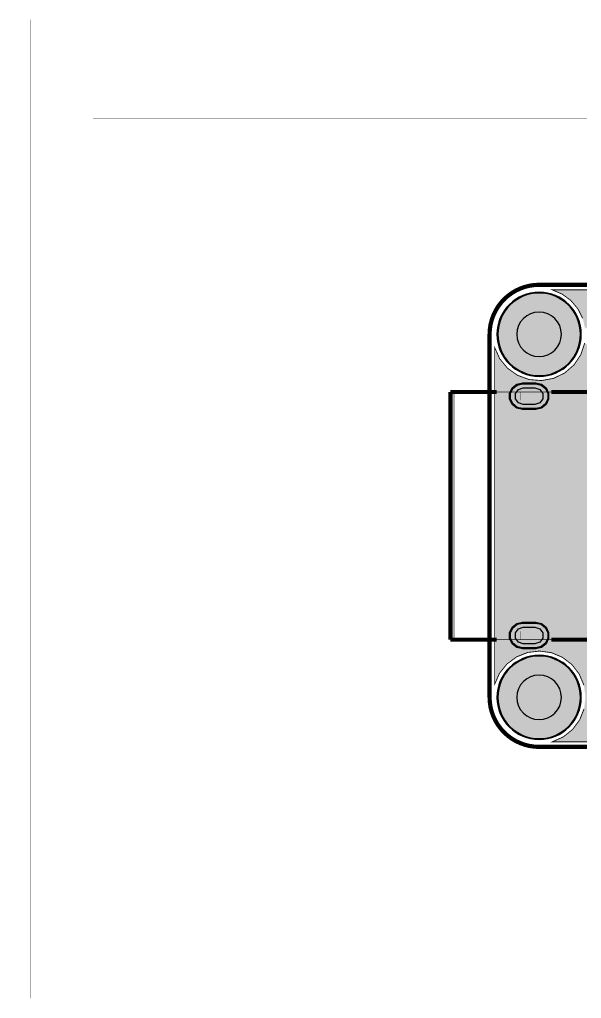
# Model space of a CAD drawing. Header units: millimetres. Extents: x -28.5 to 66.7, y -15.2 to 44.1.
# Drawn here: x -28.5 to 5.6, y -15.2 to 44.1 of the extents above; entities that cross this region are included whole.
import ezdxf

# ---------------------------------------------------------------- set-up
doc = ezdxf.new("R2010")
doc.units = ezdxf.units.MM
doc.header["$MEASUREMENT"] = 0
for name, color, linetype, true_color in [('Board-Outline-Layer', 7, 'Continuous', 0xff00ff), ('Bottom-Layer', 7, 'Continuous', 0x0000ff), ('Bottom-Paste-Mask-Layer', 7, 'Continuous', 0x800000), ('Bottom-Solder-Mask-Layer', 7, 'Continuous', 0xaa00ff), ('Component-Shape-Layer', 7, 'Continuous', 0x00cccc), ('Hole-Layer', 7, 'Continuous', 0x222222), ('Inner1', 7, 'Continuous', 0x999966), ('Multi-Layer', 7, 'Continuous', 0xc0c0c0), ('Pin-Soldering-Layer', 7, 'Continuous', 0xcc9999), ('Top-Layer', 7, 'Continuous', 0xff0000), ('Top-Paste-Mask-Layer', 7, 'Continuous', 0x808080), ('Top-Silkscreen-Layer', 7, 'Continuous', 0xffcc00), ('Top-Solder-Mask-Layer', 7, 'Continuous', 0x800080)]:
    doc.layers.add(name, color=color, linetype=linetype, true_color=true_color)

msp = doc.modelspace()

# ---------------------------------------------------------------- hatches: boundary and pattern name
at = {"layer": 'Bottom-Layer'}
for points in [[(4.985, 4.985), (4.411, 5.427), (3.744, 5.707), (3.026, 5.807), (2.307, 5.721), (1.635, 5.453), (1.053, 5.022), (0.6, 4.457), (0.307, 3.794), (0.307, 24.206), (0.612, 23.524), (1.085, 22.947), (1.693, 22.515), (2.394, 22.259), (3.138, 22.196), (3.872, 22.331), (4.544, 22.655), (5.107, 23.145), (5.522, 23.766), (5.758, 24.474), (5.996, 24.316), (6.28, 24.285), (6.548, 24.385), (6.74, 24.596), (6.816, 24.871), (6.759, 25.151), (6.581, 25.375), (6.321, 25.493), (6.035, 25.48), (5.787, 25.339), (5.634, 25.973), (5.339, 26.553), (4.918, 27.05), (4.393, 27.437), (3.794, 27.693), (34.206, 27.693), (33.544, 27.4), (32.978, 26.948), (32.547, 26.366), (32.28, 25.693), (32.193, 24.974), (32.293, 24.257), (32.573, 23.589), (33.015, 23.015), (33.589, 22.573), (34.257, 22.293), (34.974, 22.193), (35.693, 22.279), (36.366, 22.547), (36.948, 22.978), (37.4, 23.544), (37.693, 24.206), (37.693, 3.794), (37.4, 4.457), (36.948, 5.022), (36.366, 5.453), (35.693, 5.721), (34.974, 5.807), (34.257, 5.707), (33.589, 5.427), (33.015, 4.985), (32.573, 4.411), (32.293, 3.744), (32.193, 3.026), (32.28, 2.307), (32.547, 1.635), (32.978, 1.053), (33.544, 0.6), (34.206, 0.307), (3.794, 0.307), (4.457, 0.6), (5.022, 1.053), (5.453, 1.635), (5.721, 2.307), (5.807, 3.026), (5.707, 3.744), (5.427, 4.411)], [(0.5, 25, 1), (5.5, 25, 1)], [(1.99, 20.5), (1.665, 20.574), (1.404, 20.782), (1.259, 21.083), (1.259, 21.417), (1.404, 21.718), (1.665, 21.926), (1.99, 22), (2.79, 22), (3.115, 21.926), (3.376, 21.718), (3.521, 21.417), (3.521, 21.083), (3.376, 20.782), (3.115, 20.574), (2.79, 20.5)], [(1.99, 6), (1.665, 6.074), (1.404, 6.282), (1.259, 6.583), (1.259, 6.917), (1.404, 7.218), (1.665, 7.426), (1.99, 7.5), (2.79, 7.5), (3.115, 7.426), (3.376, 7.218), (3.521, 6.917), (3.521, 6.583), (3.376, 6.282), (3.115, 6.074), (2.79, 6)], [(0.5, 3, 1), (5.5, 3, 1)]]:
    msp.add_hatch(color=256, dxfattribs=at).paths.add_polyline_path(points)
at = {"layer": 'Bottom-Paste-Mask-Layer'}
for points in [[(0.5, 25, 1), (5.5, 25, 1)], [(1.99, 20.5), (1.665, 20.574), (1.404, 20.782), (1.259, 21.083), (1.259, 21.417), (1.404, 21.718), (1.665, 21.926), (1.99, 22), (2.79, 22), (3.115, 21.926), (3.376, 21.718), (3.521, 21.417), (3.521, 21.083), (3.376, 20.782), (3.115, 20.574), (2.79, 20.5)], [(1.99, 6), (1.665, 6.074), (1.404, 6.282), (1.259, 6.583), (1.259, 6.917), (1.404, 7.218), (1.665, 7.426), (1.99, 7.5), (2.79, 7.5), (3.115, 7.426), (3.376, 7.218), (3.521, 6.917), (3.521, 6.583), (3.376, 6.282), (3.115, 6.074), (2.79, 6)], [(0.5, 3, 1), (5.5, 3, 1)]]:
    msp.add_hatch(color=256, dxfattribs=at).paths.add_polyline_path(points)
at = {"layer": 'Bottom-Solder-Mask-Layer'}
for points in [[(0.449, 25, 1), (5.551, 25, 1)], [(1.99, 20.449), (1.643, 20.529), (1.364, 20.751), (1.209, 21.072), (1.209, 21.428), (1.364, 21.749), (1.643, 21.972), (1.99, 22.051), (2.79, 22.051), (3.137, 21.972), (3.416, 21.749), (3.571, 21.428), (3.571, 21.072), (3.416, 20.751), (3.137, 20.529), (2.79, 20.449)], [(1.99, 5.949), (1.643, 6.028), (1.364, 6.251), (1.209, 6.572), (1.209, 6.928), (1.364, 7.249), (1.643, 7.471), (1.99, 7.551), (2.79, 7.551), (3.137, 7.471), (3.416, 7.249), (3.571, 6.928), (3.571, 6.572), (3.416, 6.251), (3.137, 6.028), (2.79, 5.949)], [(0.449, 3, 1), (5.551, 3, 1)]]:
    msp.add_hatch(color=256, dxfattribs=at).paths.add_polyline_path(points)
at = {"layer": 'Hole-Layer'}
for points in [[(1.65, 25, 1), (4.35, 25, 1)], [(2.04, 20.75), (1.746, 20.846), (1.565, 21.096), (1.565, 21.405), (1.746, 21.655), (2.04, 21.75), (2.74, 21.75), (3.034, 21.655), (3.216, 21.405), (3.216, 21.096), (3.034, 20.846), (2.74, 20.75)], [(2.04, 6.25), (1.746, 6.346), (1.565, 6.596), (1.565, 6.905), (1.746, 7.155), (2.04, 7.25), (2.74, 7.25), (3.034, 7.155), (3.216, 6.905), (3.216, 6.596), (3.034, 6.346), (2.74, 6.25)], [(1.65, 3, 1), (4.35, 3, 1)]]:
    msp.add_hatch(color=256, dxfattribs=at).paths.add_polyline_path(points)
at = {"layer": 'Inner1'}
msp.add_hatch(color=256, dxfattribs=at).paths.add_polyline_path([(0.307, 3.794), (0.307, 24.206), (0.612, 23.524), (1.085, 22.947), (1.693, 22.515), (2.394, 22.259), (3.138, 22.196), (3.872, 22.331), (4.544, 22.655), (5.107, 23.145), (5.522, 23.766), (5.758, 24.474), (5.996, 24.316), (6.28, 24.285), (6.548, 24.385), (6.74, 24.596), (6.816, 24.871), (6.759, 25.151), (6.581, 25.375), (6.321, 25.493), (6.035, 25.48), (5.787, 25.339), (5.634, 25.973), (5.339, 26.553), (4.918, 27.05), (4.393, 27.437), (3.794, 27.693), (34.206, 27.693), (33.544, 27.4), (32.978, 26.948), (32.547, 26.366), (32.28, 25.693), (32.193, 24.974), (32.293, 24.257), (32.573, 23.589), (33.015, 23.015), (33.589, 22.573), (34.257, 22.293), (34.974, 22.193), (35.693, 22.279), (36.366, 22.547), (36.948, 22.978), (37.4, 23.544), (37.693, 24.206), (37.693, 3.794), (37.4, 4.457), (36.948, 5.022), (36.366, 5.453), (35.693, 5.721), (34.974, 5.807), (34.257, 5.707), (33.589, 5.427), (33.015, 4.985), (32.573, 4.411), (32.293, 3.744), (32.193, 3.026), (32.28, 2.307), (32.547, 1.635), (32.978, 1.053), (33.544, 0.6), (34.206, 0.307), (3.794, 0.307), (4.457, 0.6), (5.022, 1.053), (5.453, 1.635), (5.721, 2.307), (5.807, 3.026), (5.707, 3.744), (5.427, 4.411), (4.985, 4.985), (4.411, 5.427), (3.744, 5.707), (3.026, 5.807), (2.307, 5.721), (1.635, 5.453), (1.053, 5.022), (0.6, 4.457)])
at = {"layer": 'Multi-Layer'}
for points in [[(0.5, 25, 1), (5.5, 25, 1)], [(0.5, 25, 1), (5.5, 25, 1)], [(0.5, 25, 1), (5.5, 25, 1)], [(1.99, 20.5), (1.665, 20.574), (1.404, 20.782), (1.259, 21.083), (1.259, 21.417), (1.404, 21.718), (1.665, 21.926), (1.99, 22), (2.79, 22), (3.115, 21.926), (3.376, 21.718), (3.521, 21.417), (3.521, 21.083), (3.376, 20.782), (3.115, 20.574), (2.79, 20.5)], [(1.99, 20.5), (1.665, 20.574), (1.404, 20.782), (1.259, 21.083), (1.259, 21.417), (1.404, 21.718), (1.665, 21.926), (1.99, 22), (2.79, 22), (3.115, 21.926), (3.376, 21.718), (3.521, 21.417), (3.521, 21.083), (3.376, 20.782), (3.115, 20.574), (2.79, 20.5)], [(1.99, 20.5), (1.665, 20.574), (1.404, 20.782), (1.259, 21.083), (1.259, 21.417), (1.404, 21.718), (1.665, 21.926), (1.99, 22), (2.79, 22), (3.115, 21.926), (3.376, 21.718), (3.521, 21.417), (3.521, 21.083), (3.376, 20.782), (3.115, 20.574), (2.79, 20.5)], [(1.99, 6), (1.665, 6.074), (1.404, 6.282), (1.259, 6.583), (1.259, 6.917), (1.404, 7.218), (1.665, 7.426), (1.99, 7.5), (2.79, 7.5), (3.115, 7.426), (3.376, 7.218), (3.521, 6.917), (3.521, 6.583), (3.376, 6.282), (3.115, 6.074), (2.79, 6)], [(1.99, 6), (1.665, 6.074), (1.404, 6.282), (1.259, 6.583), (1.259, 6.917), (1.404, 7.218), (1.665, 7.426), (1.99, 7.5), (2.79, 7.5), (3.115, 7.426), (3.376, 7.218), (3.521, 6.917), (3.521, 6.583), (3.376, 6.282), (3.115, 6.074), (2.79, 6)], [(1.99, 6), (1.665, 6.074), (1.404, 6.282), (1.259, 6.583), (1.259, 6.917), (1.404, 7.218), (1.665, 7.426), (1.99, 7.5), (2.79, 7.5), (3.115, 7.426), (3.376, 7.218), (3.521, 6.917), (3.521, 6.583), (3.376, 6.282), (3.115, 6.074), (2.79, 6)], [(0.5, 3, 1), (5.5, 3, 1)], [(0.5, 3, 1), (5.5, 3, 1)], [(0.5, 3, 1), (5.5, 3, 1)]]:
    msp.add_hatch(color=256, dxfattribs=at).paths.add_polyline_path(points)
at = {"layer": 'Pin-Soldering-Layer'}
for points in [[(2.89, 21.5), (2.89, 21), (1.89, 21), (1.89, 21.5)], [(2.89, 21.5), (2.89, 21), (1.89, 21), (1.89, 21.5)], [(2.89, 7), (2.89, 6.5), (1.89, 6.5), (1.89, 7)], [(2.89, 7), (2.89, 6.5), (1.89, 6.5), (1.89, 7)]]:
    msp.add_hatch(color=256, dxfattribs=at).paths.add_polyline_path(points)
at = {"layer": 'Top-Layer'}
for points in [[(0.307, 3.794), (0.307, 24.206), (0.612, 23.524), (1.085, 22.947), (1.693, 22.515), (2.394, 22.259), (3.138, 22.196), (3.872, 22.331), (4.544, 22.655), (5.107, 23.145), (5.522, 23.766), (5.758, 24.474), (5.975, 24.324), (6.236, 24.281), (6.49, 24.351), (6.692, 24.521), (6.848, 24.521), (6.848, 24.46), (6.938, 24.243), (7.155, 24.153), (7.955, 24.153), (8.147, 24.22), (8.255, 24.393), (8.305, 24.282), (8.394, 24.198), (8.394, 23.953), (8.287, 23.841), (8.248, 23.691), (8.248, 22.791), (8.338, 22.574), (8.555, 22.484), (9.355, 22.484), (9.529, 22.537), (9.642, 22.68), (10.124, 22.68), (10.154, 22.681), (10.185, 22.683), (12.941, 22.683), (13.114, 22.478), (13.367, 22.39), (13.63, 22.444), (13.828, 22.625), (13.902, 22.594), (13.981, 22.584), (14.526, 22.584), (14.743, 22.674), (14.833, 22.891), (14.833, 23.102), (14.935, 23.147), (15.022, 23.215), (15.381, 23.573), (15.396, 23.572), (15.41, 23.572), (15.88, 23.572), (15.939, 23.553), (16.002, 23.547), (16.26, 23.547), (16.417, 23.405), (16.512, 23.346), (16.623, 23.325), (17.666, 23.325), (17.784, 23.349), (17.884, 23.415), (18.062, 23.594), (18.129, 23.694), (18.153, 23.811), (18.153, 26.165), (18.129, 26.283), (18.062, 26.383), (17.753, 26.692), (17.653, 26.759), (17.535, 26.782), (16.706, 26.782), (16.588, 26.759), (16.488, 26.692), (16.179, 26.383), (16.112, 26.283), (16.089, 26.165), (16.089, 24.709), (15.871, 24.492), (15.41, 24.492), (15.365, 24.488), (15.321, 24.478), (15.206, 24.478), (15.035, 24.444), (14.89, 24.347), (14.854, 24.311), (14.854, 24.641), (15.399, 25.186), (15.466, 25.286), (15.489, 25.403), (15.489, 27.181), (15.466, 27.299), (15.399, 27.399), (15.272, 27.526), (15.172, 27.592), (15.055, 27.616), (13.689, 27.616), (13.572, 27.592), (13.472, 27.526), (13.42, 27.473), (13.367, 27.526), (13.267, 27.592), (13.15, 27.616), (11.88, 27.616), (11.762, 27.592), (11.662, 27.526), (11.535, 27.399), (11.469, 27.299), (11.445, 27.181), (11.445, 25.023), (11.371, 24.949), (10.102, 24.949), (9.984, 24.925), (9.884, 24.859), (9.662, 24.637), (9.662, 25.324), (9.572, 25.541), (9.355, 25.631), (8.555, 25.631), (8.363, 25.564), (8.255, 25.391), (8.147, 25.564), (7.955, 25.631), (7.155, 25.631), (6.938, 25.541), (6.848, 25.324), (6.848, 25.263), (6.692, 25.263), (6.637, 25.325), (6.575, 25.379), (6.575, 26.056), (6.637, 26.11), (6.691, 26.172), (6.848, 26.172), (6.848, 26.093), (6.938, 25.876), (7.155, 25.786), (7.955, 25.786), (8.172, 25.876), (8.262, 26.093), (8.262, 26.993), (8.172, 27.21), (7.955, 27.3), (7.155, 27.3), (6.938, 27.21), (6.848, 26.993), (6.848, 26.914), (6.692, 26.914), (6.416, 27.118), (6.073, 27.141), (5.772, 26.976), (5.607, 26.675), (5.63, 26.333), (5.834, 26.056), (5.834, 25.379), (5.81, 25.36), (5.787, 25.339), (5.634, 25.973), (5.339, 26.553), (4.918, 27.05), (4.393, 27.437), (3.794, 27.693), (34.206, 27.693), (33.544, 27.4), (32.978, 26.948), (32.547, 26.366), (32.28, 25.693), (32.193, 24.974), (32.293, 24.257), (32.573, 23.589), (33.015, 23.015), (33.589, 22.573), (34.257, 22.293), (34.974, 22.193), (35.693, 22.279), (36.366, 22.547), (36.948, 22.978), (37.4, 23.544), (37.693, 24.206), (37.693, 3.794), (37.4, 4.457), (36.948, 5.022), (36.366, 5.453), (35.693, 5.721), (34.974, 5.807), (34.257, 5.707), (33.589, 5.427), (33.015, 4.985), (32.573, 4.411), (32.293, 3.744), (32.193, 3.026), (32.28, 2.307), (32.547, 1.635), (32.978, 1.053), (33.544, 0.6), (34.206, 0.307), (3.794, 0.307), (4.457, 0.6), (5.022, 1.053), (5.453, 1.635), (5.721, 2.307), (5.807, 3.026), (5.707, 3.744), (5.427, 4.411), (4.985, 4.985), (4.411, 5.427), (3.744, 5.707), (3.026, 5.807), (2.307, 5.721), (1.635, 5.453), (1.053, 5.022), (0.6, 4.457)], [(0.5, 25, 1), (5.5, 25, 1)], [(1.99, 20.5), (1.665, 20.574), (1.404, 20.782), (1.259, 21.083), (1.259, 21.417), (1.404, 21.718), (1.665, 21.926), (1.99, 22), (2.79, 22), (3.115, 21.926), (3.376, 21.718), (3.521, 21.417), (3.521, 21.083), (3.376, 20.782), (3.115, 20.574), (2.79, 20.5)], [(1.99, 6), (1.665, 6.074), (1.404, 6.282), (1.259, 6.583), (1.259, 6.917), (1.404, 7.218), (1.665, 7.426), (1.99, 7.5), (2.79, 7.5), (3.115, 7.426), (3.376, 7.218), (3.521, 6.917), (3.521, 6.583), (3.376, 6.282), (3.115, 6.074), (2.79, 6)], [(0.5, 3, 1), (5.5, 3, 1)]]:
    msp.add_hatch(color=256, dxfattribs=at).paths.add_polyline_path(points)
at = {"layer": 'Top-Paste-Mask-Layer'}
for points in [[(0.5, 25, 1), (5.5, 25, 1)], [(3.538, 21.194), (3.54, 21.231), (3.54, 21.269), (3.538, 21.306), (3.534, 21.343), (3.529, 21.38), (3.521, 21.417), (3.512, 21.453), (3.501, 21.489), (3.488, 21.524), (3.474, 21.559), (3.457, 21.592), (3.439, 21.625), (3.42, 21.657), (3.399, 21.688), (3.376, 21.718), (3.352, 21.746), (3.327, 21.774), (3.3, 21.8), (3.272, 21.825), (3.243, 21.848), (3.212, 21.87), (3.181, 21.89), (3.149, 21.909), (3.115, 21.926), (3.081, 21.941), (3.046, 21.955), (3.011, 21.967), (2.975, 21.977), (2.939, 21.985), (2.902, 21.992), (2.865, 21.996), (2.827, 21.999), (2.79, 22), (1.99, 22), (1.953, 21.999), (1.915, 21.996), (1.878, 21.992), (1.841, 21.985), (1.805, 21.977), (1.769, 21.967), (1.733, 21.955), (1.699, 21.941), (1.665, 21.926), (1.631, 21.909), (1.599, 21.89), (1.567, 21.87), (1.537, 21.848), (1.508, 21.825), (1.48, 21.8), (1.453, 21.774), (1.428, 21.746), (1.404, 21.718), (1.381, 21.688), (1.36, 21.657), (1.34, 21.625), (1.323, 21.592), (1.306, 21.559), (1.292, 21.524), (1.279, 21.489), (1.268, 21.453), (1.259, 21.417), (1.251, 21.38), (1.246, 21.343), (1.242, 21.306), (1.24, 21.269), (1.24, 21.231), (1.242, 21.194), (1.246, 21.157), (1.251, 21.12), (1.259, 21.083), (1.268, 21.047), (1.279, 21.011), (1.292, 20.976), (1.306, 20.942), (1.323, 20.908), (1.34, 20.875), (1.36, 20.843), (1.381, 20.812), (1.404, 20.782), (1.428, 20.754), (1.453, 20.726), (1.48, 20.7), (1.508, 20.676), (1.537, 20.652), (1.567, 20.63), (1.599, 20.61), (1.631, 20.591), (1.665, 20.574), (1.699, 20.559), (1.733, 20.545), (1.769, 20.533), (1.805, 20.523), (1.841, 20.515), (1.878, 20.508), (1.915, 20.504), (1.953, 20.501), (1.99, 20.5), (2.79, 20.5), (2.827, 20.501), (2.865, 20.504), (2.902, 20.508), (2.939, 20.515), (2.975, 20.523), (3.011, 20.533), (3.046, 20.545), (3.081, 20.559), (3.115, 20.574), (3.149, 20.591), (3.181, 20.61), (3.212, 20.63), (3.243, 20.652), (3.272, 20.676), (3.3, 20.7), (3.327, 20.726), (3.352, 20.754), (3.376, 20.782), (3.399, 20.812), (3.42, 20.843), (3.439, 20.875), (3.457, 20.908), (3.474, 20.942), (3.488, 20.976), (3.501, 21.011), (3.512, 21.047), (3.521, 21.083), (3.529, 21.12), (3.534, 21.157)], [(3.538, 21.194), (3.54, 21.231), (3.54, 21.269), (3.538, 21.306), (3.534, 21.343), (3.529, 21.38), (3.521, 21.417), (3.512, 21.453), (3.501, 21.489), (3.488, 21.524), (3.474, 21.559), (3.457, 21.592), (3.439, 21.625), (3.42, 21.657), (3.399, 21.688), (3.376, 21.718), (3.352, 21.746), (3.327, 21.774), (3.3, 21.8), (3.272, 21.825), (3.243, 21.848), (3.212, 21.87), (3.181, 21.89), (3.149, 21.909), (3.115, 21.926), (3.081, 21.941), (3.046, 21.955), (3.011, 21.967), (2.975, 21.977), (2.939, 21.985), (2.902, 21.992), (2.865, 21.996), (2.827, 21.999), (2.79, 22), (1.99, 22), (1.953, 21.999), (1.915, 21.996), (1.878, 21.992), (1.841, 21.985), (1.805, 21.977), (1.769, 21.967), (1.733, 21.955), (1.699, 21.941), (1.665, 21.926), (1.631, 21.909), (1.599, 21.89), (1.567, 21.87), (1.537, 21.848), (1.508, 21.825), (1.48, 21.8), (1.453, 21.774), (1.428, 21.746), (1.404, 21.718), (1.381, 21.688), (1.36, 21.657), (1.34, 21.625), (1.323, 21.592), (1.306, 21.559), (1.292, 21.524), (1.279, 21.489), (1.268, 21.453), (1.259, 21.417), (1.251, 21.38), (1.246, 21.343), (1.242, 21.306), (1.24, 21.269), (1.24, 21.231), (1.242, 21.194), (1.246, 21.157), (1.251, 21.12), (1.259, 21.083), (1.268, 21.047), (1.279, 21.011), (1.292, 20.976), (1.306, 20.942), (1.323, 20.908), (1.34, 20.875), (1.36, 20.843), (1.381, 20.812), (1.404, 20.782), (1.428, 20.754), (1.453, 20.726), (1.48, 20.7), (1.508, 20.676), (1.537, 20.652), (1.567, 20.63), (1.599, 20.61), (1.631, 20.591), (1.665, 20.574), (1.699, 20.559), (1.733, 20.545), (1.769, 20.533), (1.805, 20.523), (1.841, 20.515), (1.878, 20.508), (1.915, 20.504), (1.953, 20.501), (1.99, 20.5), (2.79, 20.5), (2.827, 20.501), (2.865, 20.504), (2.902, 20.508), (2.939, 20.515), (2.975, 20.523), (3.011, 20.533), (3.046, 20.545), (3.081, 20.559), (3.115, 20.574), (3.149, 20.591), (3.181, 20.61), (3.212, 20.63), (3.243, 20.652), (3.272, 20.676), (3.3, 20.7), (3.327, 20.726), (3.352, 20.754), (3.376, 20.782), (3.399, 20.812), (3.42, 20.843), (3.439, 20.875), (3.457, 20.908), (3.474, 20.942), (3.488, 20.976), (3.501, 21.011), (3.512, 21.047), (3.521, 21.083), (3.529, 21.12), (3.534, 21.157)], [(1.99, 20.5), (1.665, 20.574), (1.404, 20.782), (1.259, 21.083), (1.259, 21.417), (1.404, 21.718), (1.665, 21.926), (1.99, 22), (2.79, 22), (3.115, 21.926), (3.376, 21.718), (3.521, 21.417), (3.521, 21.083), (3.376, 20.782), (3.115, 20.574), (2.79, 20.5)], [(3.54, 6.769), (3.538, 6.806), (3.534, 6.843), (3.529, 6.88), (3.521, 6.917), (3.512, 6.953), (3.501, 6.989), (3.488, 7.024), (3.474, 7.058), (3.457, 7.092), (3.439, 7.125), (3.42, 7.157), (3.399, 7.188), (3.376, 7.218), (3.352, 7.246), (3.327, 7.274), (3.3, 7.3), (3.272, 7.325), (3.243, 7.348), (3.212, 7.37), (3.181, 7.39), (3.149, 7.409), (3.115, 7.426), (3.081, 7.441), (3.046, 7.455), (3.011, 7.467), (2.975, 7.477), (2.939, 7.485), (2.902, 7.492), (2.865, 7.496), (2.827, 7.499), (2.79, 7.5), (1.99, 7.5), (1.953, 7.499), (1.915, 7.496), (1.878, 7.492), (1.841, 7.485), (1.805, 7.477), (1.769, 7.467), (1.733, 7.455), (1.699, 7.441), (1.665, 7.426), (1.631, 7.409), (1.599, 7.39), (1.567, 7.37), (1.537, 7.348), (1.508, 7.325), (1.48, 7.3), (1.453, 7.274), (1.428, 7.246), (1.404, 7.218), (1.381, 7.188), (1.36, 7.157), (1.34, 7.125), (1.323, 7.092), (1.306, 7.058), (1.292, 7.024), (1.279, 6.989), (1.268, 6.953), (1.259, 6.917), (1.251, 6.88), (1.246, 6.843), (1.242, 6.806), (1.24, 6.769), (1.24, 6.731), (1.242, 6.694), (1.246, 6.657), (1.251, 6.62), (1.259, 6.583), (1.268, 6.547), (1.279, 6.511), (1.292, 6.476), (1.306, 6.442), (1.323, 6.408), (1.34, 6.375), (1.36, 6.343), (1.381, 6.312), (1.404, 6.282), (1.428, 6.254), (1.453, 6.226), (1.48, 6.2), (1.508, 6.175), (1.537, 6.152), (1.567, 6.13), (1.599, 6.11), (1.631, 6.091), (1.665, 6.074), (1.699, 6.059), (1.733, 6.045), (1.769, 6.033), (1.805, 6.023), (1.841, 6.015), (1.878, 6.008), (1.915, 6.004), (1.953, 6.001), (1.99, 6), (2.79, 6), (2.827, 6.001), (2.865, 6.004), (2.902, 6.008), (2.939, 6.015), (2.975, 6.023), (3.011, 6.033), (3.046, 6.045), (3.081, 6.059), (3.115, 6.074), (3.149, 6.091), (3.181, 6.11), (3.212, 6.13), (3.243, 6.152), (3.272, 6.175), (3.3, 6.2), (3.327, 6.226), (3.352, 6.254), (3.376, 6.282), (3.399, 6.312), (3.42, 6.343), (3.439, 6.375), (3.457, 6.408), (3.474, 6.442), (3.488, 6.476), (3.501, 6.511), (3.512, 6.547), (3.521, 6.583), (3.529, 6.62), (3.534, 6.657), (3.538, 6.694), (3.54, 6.731)], [(3.54, 6.769), (3.538, 6.806), (3.534, 6.843), (3.529, 6.88), (3.521, 6.917), (3.512, 6.953), (3.501, 6.989), (3.488, 7.024), (3.474, 7.058), (3.457, 7.092), (3.439, 7.125), (3.42, 7.157), (3.399, 7.188), (3.376, 7.218), (3.352, 7.246), (3.327, 7.274), (3.3, 7.3), (3.272, 7.325), (3.243, 7.348), (3.212, 7.37), (3.181, 7.39), (3.149, 7.409), (3.115, 7.426), (3.081, 7.441), (3.046, 7.455), (3.011, 7.467), (2.975, 7.477), (2.939, 7.485), (2.902, 7.492), (2.865, 7.496), (2.827, 7.499), (2.79, 7.5), (1.99, 7.5), (1.953, 7.499), (1.915, 7.496), (1.878, 7.492), (1.841, 7.485), (1.805, 7.477), (1.769, 7.467), (1.733, 7.455), (1.699, 7.441), (1.665, 7.426), (1.631, 7.409), (1.599, 7.39), (1.567, 7.37), (1.537, 7.348), (1.508, 7.325), (1.48, 7.3), (1.453, 7.274), (1.428, 7.246), (1.404, 7.218), (1.381, 7.188), (1.36, 7.157), (1.34, 7.125), (1.323, 7.092), (1.306, 7.058), (1.292, 7.024), (1.279, 6.989), (1.268, 6.953), (1.259, 6.917), (1.251, 6.88), (1.246, 6.843), (1.242, 6.806), (1.24, 6.769), (1.24, 6.731), (1.242, 6.694), (1.246, 6.657), (1.251, 6.62), (1.259, 6.583), (1.268, 6.547), (1.279, 6.511), (1.292, 6.476), (1.306, 6.442), (1.323, 6.408), (1.34, 6.375), (1.36, 6.343), (1.381, 6.312), (1.404, 6.282), (1.428, 6.254), (1.453, 6.226), (1.48, 6.2), (1.508, 6.175), (1.537, 6.152), (1.567, 6.13), (1.599, 6.11), (1.631, 6.091), (1.665, 6.074), (1.699, 6.059), (1.733, 6.045), (1.769, 6.033), (1.805, 6.023), (1.841, 6.015), (1.878, 6.008), (1.915, 6.004), (1.953, 6.001), (1.99, 6), (2.79, 6), (2.827, 6.001), (2.865, 6.004), (2.902, 6.008), (2.939, 6.015), (2.975, 6.023), (3.011, 6.033), (3.046, 6.045), (3.081, 6.059), (3.115, 6.074), (3.149, 6.091), (3.181, 6.11), (3.212, 6.13), (3.243, 6.152), (3.272, 6.175), (3.3, 6.2), (3.327, 6.226), (3.352, 6.254), (3.376, 6.282), (3.399, 6.312), (3.42, 6.343), (3.439, 6.375), (3.457, 6.408), (3.474, 6.442), (3.488, 6.476), (3.501, 6.511), (3.512, 6.547), (3.521, 6.583), (3.529, 6.62), (3.534, 6.657), (3.538, 6.694), (3.54, 6.731)], [(1.99, 6), (1.665, 6.074), (1.404, 6.282), (1.259, 6.583), (1.259, 6.917), (1.404, 7.218), (1.665, 7.426), (1.99, 7.5), (2.79, 7.5), (3.115, 7.426), (3.376, 7.218), (3.521, 6.917), (3.521, 6.583), (3.376, 6.282), (3.115, 6.074), (2.79, 6)], [(0.5, 3, 1), (5.5, 3, 1)]]:
    msp.add_hatch(color=256, dxfattribs=at).paths.add_polyline_path(points)
at = {"layer": 'Top-Solder-Mask-Layer'}
for points in [[(0.449, 25, 1), (5.551, 25, 1)], [(1.99, 20.449), (1.643, 20.529), (1.364, 20.751), (1.209, 21.072), (1.209, 21.428), (1.364, 21.749), (1.643, 21.972), (1.99, 22.051), (2.79, 22.051), (3.137, 21.972), (3.416, 21.749), (3.571, 21.428), (3.571, 21.072), (3.416, 20.751), (3.137, 20.529), (2.79, 20.449)], [(1.99, 5.949), (1.643, 6.028), (1.364, 6.251), (1.209, 6.572), (1.209, 6.928), (1.364, 7.249), (1.643, 7.471), (1.99, 7.551), (2.79, 7.551), (3.137, 7.471), (3.416, 7.249), (3.571, 6.928), (3.571, 6.572), (3.416, 6.251), (3.137, 6.028), (2.79, 5.949)], [(0.449, 3, 1), (5.551, 3, 1)]]:
    msp.add_hatch(color=256, dxfattribs=at).paths.add_polyline_path(points)

# ---------------------------------------------------------------- linework, layer by layer
at = {"layer": 'Board-Outline-Layer', "const_width": 0.254}
msp.add_lwpolyline([(0, 3), (0, 25, -0.414), (3, 28), (35, 28, -0.414), (38, 25), (38, 3, -0.414), (35, 0), (3, 0, -0.414)], format="xyb", close=True, dxfattribs=at)
at = {"layer": 'Bottom-Layer', "const_width": 0.00508}
msp.add_lwpolyline([(-27.813, -15.24), (-27.813, 44.069), (62.23, 44.069), (62.23, -15.24)], close=True, dxfattribs=at)
at = {"layer": 'Bottom-Layer'}
for points in [[(0.5, 25, 1), (5.5, 25, 1)], [(0.5, 3, 1), (5.5, 3, 1)]]:
    msp.add_lwpolyline(points, format="xyb", close=True, dxfattribs=at)
at = {"layer": 'Bottom-Layer', "const_width": 0.0508}
for points in [[(5.634, 25.973), (5.339, 26.553), (4.918, 27.05), (4.393, 27.437), (3.794, 27.693), (34.206, 27.693)], [(5.707, 3.744), (5.427, 4.411), (4.985, 4.985), (4.411, 5.427), (3.744, 5.707), (3.026, 5.807), (2.307, 5.721), (1.635, 5.453), (1.053, 5.022), (0.6, 4.457), (0.307, 3.794), (0.307, 24.206), (0.612, 23.524), (1.085, 22.947), (1.693, 22.515), (2.394, 22.259), (3.138, 22.196), (3.872, 22.331), (4.544, 22.655), (5.107, 23.145), (5.522, 23.766), (5.758, 24.474)], [(34.206, 0.307), (3.794, 0.307), (4.457, 0.6), (5.022, 1.053), (5.453, 1.635), (5.721, 2.307)]]:
    msp.add_lwpolyline(points, dxfattribs=at)
at = {"layer": 'Bottom-Layer'}
for points in [[(1.99, 20.5), (1.665, 20.574), (1.404, 20.782), (1.259, 21.083), (1.259, 21.417), (1.404, 21.718), (1.665, 21.926), (1.99, 22), (2.79, 22), (3.115, 21.926), (3.376, 21.718), (3.521, 21.417), (3.521, 21.083), (3.376, 20.782), (3.115, 20.574), (2.79, 20.5)], [(1.99, 6), (1.665, 6.074), (1.404, 6.282), (1.259, 6.583), (1.259, 6.917), (1.404, 7.218), (1.665, 7.426), (1.99, 7.5), (2.79, 7.5), (3.115, 7.426), (3.376, 7.218), (3.521, 6.917), (3.521, 6.583), (3.376, 6.282), (3.115, 6.074), (2.79, 6)]]:
    msp.add_lwpolyline(points, close=True, dxfattribs=at)
at = {"layer": 'Bottom-Paste-Mask-Layer'}
for points in [[(0.5, 25, 1), (5.5, 25, 1)], [(0.5, 3, 1), (5.5, 3, 1)]]:
    msp.add_lwpolyline(points, format="xyb", close=True, dxfattribs=at)
for points in [[(1.99, 20.5), (1.665, 20.574), (1.404, 20.782), (1.259, 21.083), (1.259, 21.417), (1.404, 21.718), (1.665, 21.926), (1.99, 22), (2.79, 22), (3.115, 21.926), (3.376, 21.718), (3.521, 21.417), (3.521, 21.083), (3.376, 20.782), (3.115, 20.574), (2.79, 20.5)], [(1.99, 6), (1.665, 6.074), (1.404, 6.282), (1.259, 6.583), (1.259, 6.917), (1.404, 7.218), (1.665, 7.426), (1.99, 7.5), (2.79, 7.5), (3.115, 7.426), (3.376, 7.218), (3.521, 6.917), (3.521, 6.583), (3.376, 6.282), (3.115, 6.074), (2.79, 6)]]:
    msp.add_lwpolyline(points, close=True, dxfattribs=at)
at = {"layer": 'Bottom-Solder-Mask-Layer'}
for points in [[(0.449, 25, 1), (5.551, 25, 1)], [(0.449, 3, 1), (5.551, 3, 1)]]:
    msp.add_lwpolyline(points, format="xyb", close=True, dxfattribs=at)
for points in [[(1.99, 20.449), (1.643, 20.529), (1.364, 20.751), (1.209, 21.072), (1.209, 21.428), (1.364, 21.749), (1.643, 21.972), (1.99, 22.051), (2.79, 22.051), (3.137, 21.972), (3.416, 21.749), (3.571, 21.428), (3.571, 21.072), (3.416, 20.751), (3.137, 20.529), (2.79, 20.449)], [(1.99, 5.949), (1.643, 6.028), (1.364, 6.251), (1.209, 6.572), (1.209, 6.928), (1.364, 7.249), (1.643, 7.471), (1.99, 7.551), (2.79, 7.551), (3.137, 7.471), (3.416, 7.249), (3.571, 6.928), (3.571, 6.572), (3.416, 6.251), (3.137, 6.028), (2.79, 5.949)]]:
    msp.add_lwpolyline(points, close=True, dxfattribs=at)
at = {"layer": 'Component-Shape-Layer', "const_width": 0.0508}
msp.add_lwpolyline([(-2.15, 21.5), (10, 21.5), (10, 6.5), (-2.15, 6.5)], close=True, dxfattribs=at)
msp.add_lwpolyline([(-2.15, 21.5), (10, 21.5), (10, 6.5), (-2.15, 6.5)], close=True, dxfattribs=at)
at = {"layer": 'Hole-Layer'}
for points in [[(1.65, 25, 1), (4.35, 25, 1)], [(1.65, 3, 1), (4.35, 3, 1)]]:
    msp.add_lwpolyline(points, format="xyb", close=True, dxfattribs=at)
for points in [[(2.04, 20.75), (1.746, 20.846), (1.565, 21.096), (1.565, 21.405), (1.746, 21.655), (2.04, 21.75), (2.74, 21.75), (3.034, 21.655), (3.216, 21.405), (3.216, 21.096), (3.034, 20.846), (2.74, 20.75)], [(2.04, 6.25), (1.746, 6.346), (1.565, 6.596), (1.565, 6.905), (1.746, 7.155), (2.04, 7.25), (2.74, 7.25), (3.034, 7.155), (3.216, 6.905), (3.216, 6.596), (3.034, 6.346), (2.74, 6.25)]]:
    msp.add_lwpolyline(points, close=True, dxfattribs=at)
at = {"layer": 'Inner1', "const_width": 0.00508}
msp.add_lwpolyline([(-28.448, -12.192), (-28.448, 40.386), (66.675, 40.386), (66.675, -12.192)], close=True, dxfattribs=at)
at = {"layer": 'Inner1', "const_width": 0.0508}
for points in [[(5.634, 25.973), (5.339, 26.553), (4.918, 27.05), (4.393, 27.437), (3.794, 27.693), (34.206, 27.693)], [(5.707, 3.744), (5.427, 4.411), (4.985, 4.985), (4.411, 5.427), (3.744, 5.707), (3.026, 5.807), (2.307, 5.721), (1.635, 5.453), (1.053, 5.022), (0.6, 4.457), (0.307, 3.794), (0.307, 24.206), (0.612, 23.524), (1.085, 22.947), (1.693, 22.515), (2.394, 22.259), (3.138, 22.196), (3.872, 22.331), (4.544, 22.655), (5.107, 23.145), (5.522, 23.766), (5.758, 24.474)], [(34.206, 0.307), (3.794, 0.307), (4.457, 0.6), (5.022, 1.053), (5.453, 1.635), (5.721, 2.307)]]:
    msp.add_lwpolyline(points, dxfattribs=at)
at = {"layer": 'Multi-Layer'}
for points in [[(0.5, 25, 1), (5.5, 25, 1)], [(0.5, 25, 1), (5.5, 25, 1)], [(0.5, 25, 1), (5.5, 25, 1)], [(0.5, 3, 1), (5.5, 3, 1)], [(0.5, 3, 1), (5.5, 3, 1)], [(0.5, 3, 1), (5.5, 3, 1)]]:
    msp.add_lwpolyline(points, format="xyb", close=True, dxfattribs=at)
for points in [[(1.99, 20.5), (1.665, 20.574), (1.404, 20.782), (1.259, 21.083), (1.259, 21.417), (1.404, 21.718), (1.665, 21.926), (1.99, 22), (2.79, 22), (3.115, 21.926), (3.376, 21.718), (3.521, 21.417), (3.521, 21.083), (3.376, 20.782), (3.115, 20.574), (2.79, 20.5)], [(1.99, 20.5), (1.665, 20.574), (1.404, 20.782), (1.259, 21.083), (1.259, 21.417), (1.404, 21.718), (1.665, 21.926), (1.99, 22), (2.79, 22), (3.115, 21.926), (3.376, 21.718), (3.521, 21.417), (3.521, 21.083), (3.376, 20.782), (3.115, 20.574), (2.79, 20.5)], [(1.99, 20.5), (1.665, 20.574), (1.404, 20.782), (1.259, 21.083), (1.259, 21.417), (1.404, 21.718), (1.665, 21.926), (1.99, 22), (2.79, 22), (3.115, 21.926), (3.376, 21.718), (3.521, 21.417), (3.521, 21.083), (3.376, 20.782), (3.115, 20.574), (2.79, 20.5)], [(1.99, 6), (1.665, 6.074), (1.404, 6.282), (1.259, 6.583), (1.259, 6.917), (1.404, 7.218), (1.665, 7.426), (1.99, 7.5), (2.79, 7.5), (3.115, 7.426), (3.376, 7.218), (3.521, 6.917), (3.521, 6.583), (3.376, 6.282), (3.115, 6.074), (2.79, 6)], [(1.99, 6), (1.665, 6.074), (1.404, 6.282), (1.259, 6.583), (1.259, 6.917), (1.404, 7.218), (1.665, 7.426), (1.99, 7.5), (2.79, 7.5), (3.115, 7.426), (3.376, 7.218), (3.521, 6.917), (3.521, 6.583), (3.376, 6.282), (3.115, 6.074), (2.79, 6)], [(1.99, 6), (1.665, 6.074), (1.404, 6.282), (1.259, 6.583), (1.259, 6.917), (1.404, 7.218), (1.665, 7.426), (1.99, 7.5), (2.79, 7.5), (3.115, 7.426), (3.376, 7.218), (3.521, 6.917), (3.521, 6.583), (3.376, 6.282), (3.115, 6.074), (2.79, 6)]]:
    msp.add_lwpolyline(points, close=True, dxfattribs=at)
at = {"layer": 'Pin-Soldering-Layer', "const_width": 0.00508}
for points in [[(2.89, 21.5), (2.89, 21), (1.89, 21), (1.89, 21.5)], [(2.89, 21.5), (2.89, 21), (1.89, 21), (1.89, 21.5)], [(2.89, 7), (2.89, 6.5), (1.89, 6.5), (1.89, 7)], [(2.89, 7), (2.89, 6.5), (1.89, 6.5), (1.89, 7)]]:
    msp.add_lwpolyline(points, close=True, dxfattribs=at)
at = {"layer": 'Top-Layer', "const_width": 0.00508}
msp.add_lwpolyline([(-24.003, -10.795), (-24.003, 38.1), (60.833, 38.1), (60.833, -10.795)], close=True, dxfattribs=at)
at = {"layer": 'Top-Layer'}
for points in [[(0.5, 25, 1), (5.5, 25, 1)], [(0.5, 3, 1), (5.5, 3, 1)]]:
    msp.add_lwpolyline(points, format="xyb", close=True, dxfattribs=at)
at = {"layer": 'Top-Layer', "const_width": 0.0508}
for points in [[(5.634, 25.973), (5.339, 26.553), (4.918, 27.05), (4.393, 27.437), (3.794, 27.693), (34.206, 27.693)], [(5.707, 3.744), (5.427, 4.411), (4.985, 4.985), (4.411, 5.427), (3.744, 5.707), (3.026, 5.807), (2.307, 5.721), (1.635, 5.453), (1.053, 5.022), (0.6, 4.457), (0.307, 3.794), (0.307, 24.206), (0.612, 23.524), (1.085, 22.947), (1.693, 22.515), (2.394, 22.259), (3.138, 22.196), (3.872, 22.331), (4.544, 22.655), (5.107, 23.145), (5.522, 23.766), (5.758, 24.474)], [(34.206, 0.307), (3.794, 0.307), (4.457, 0.6), (5.022, 1.053), (5.453, 1.635), (5.721, 2.307)]]:
    msp.add_lwpolyline(points, dxfattribs=at)
at = {"layer": 'Top-Layer'}
for points in [[(1.99, 20.5), (1.665, 20.574), (1.404, 20.782), (1.259, 21.083), (1.259, 21.417), (1.404, 21.718), (1.665, 21.926), (1.99, 22), (2.79, 22), (3.115, 21.926), (3.376, 21.718), (3.521, 21.417), (3.521, 21.083), (3.376, 20.782), (3.115, 20.574), (2.79, 20.5)], [(1.99, 6), (1.665, 6.074), (1.404, 6.282), (1.259, 6.583), (1.259, 6.917), (1.404, 7.218), (1.665, 7.426), (1.99, 7.5), (2.79, 7.5), (3.115, 7.426), (3.376, 7.218), (3.521, 6.917), (3.521, 6.583), (3.376, 6.282), (3.115, 6.074), (2.79, 6)]]:
    msp.add_lwpolyline(points, close=True, dxfattribs=at)
at = {"layer": 'Top-Paste-Mask-Layer'}
for points in [[(0.5, 25, 1), (5.5, 25, 1)], [(0.5, 3, 1), (5.5, 3, 1)]]:
    msp.add_lwpolyline(points, format="xyb", close=True, dxfattribs=at)
at = {"layer": 'Top-Paste-Mask-Layer', "const_width": 0.00508}
for points in [[(3.538, 21.194), (3.54, 21.231), (3.54, 21.269), (3.538, 21.306), (3.534, 21.343), (3.529, 21.38), (3.521, 21.417), (3.512, 21.453), (3.501, 21.489), (3.488, 21.524), (3.474, 21.559), (3.457, 21.592), (3.439, 21.625), (3.42, 21.657), (3.399, 21.688), (3.376, 21.718), (3.352, 21.746), (3.327, 21.774), (3.3, 21.8), (3.272, 21.825), (3.243, 21.848), (3.212, 21.87), (3.181, 21.89), (3.149, 21.909), (3.115, 21.926), (3.081, 21.941), (3.046, 21.955), (3.011, 21.967), (2.975, 21.977), (2.939, 21.985), (2.902, 21.992), (2.865, 21.996), (2.827, 21.999), (2.79, 22), (1.99, 22), (1.953, 21.999), (1.915, 21.996), (1.878, 21.992), (1.841, 21.985), (1.805, 21.977), (1.769, 21.967), (1.733, 21.955), (1.699, 21.941), (1.665, 21.926), (1.631, 21.909), (1.599, 21.89), (1.567, 21.87), (1.537, 21.848), (1.508, 21.825), (1.48, 21.8), (1.453, 21.774), (1.428, 21.746), (1.404, 21.718), (1.381, 21.688), (1.36, 21.657), (1.34, 21.625), (1.323, 21.592), (1.306, 21.559), (1.292, 21.524), (1.279, 21.489), (1.268, 21.453), (1.259, 21.417), (1.251, 21.38), (1.246, 21.343), (1.242, 21.306), (1.24, 21.269), (1.24, 21.231), (1.242, 21.194), (1.246, 21.157), (1.251, 21.12), (1.259, 21.083), (1.268, 21.047), (1.279, 21.011), (1.292, 20.976), (1.306, 20.942), (1.323, 20.908), (1.34, 20.875), (1.36, 20.843), (1.381, 20.812), (1.404, 20.782), (1.428, 20.754), (1.453, 20.726), (1.48, 20.7), (1.508, 20.676), (1.537, 20.652), (1.567, 20.63), (1.599, 20.61), (1.631, 20.591), (1.665, 20.574), (1.699, 20.559), (1.733, 20.545), (1.769, 20.533), (1.805, 20.523), (1.841, 20.515), (1.878, 20.508), (1.915, 20.504), (1.953, 20.501), (1.99, 20.5), (2.79, 20.5), (2.827, 20.501), (2.865, 20.504), (2.902, 20.508), (2.939, 20.515), (2.975, 20.523), (3.011, 20.533), (3.046, 20.545), (3.081, 20.559), (3.115, 20.574), (3.149, 20.591), (3.181, 20.61), (3.212, 20.63), (3.243, 20.652), (3.272, 20.676), (3.3, 20.7), (3.327, 20.726), (3.352, 20.754), (3.376, 20.782), (3.399, 20.812), (3.42, 20.843), (3.439, 20.875), (3.457, 20.908), (3.474, 20.942), (3.488, 20.976), (3.501, 21.011), (3.512, 21.047), (3.521, 21.083), (3.529, 21.12), (3.534, 21.157)], [(3.538, 21.194), (3.54, 21.231), (3.54, 21.269), (3.538, 21.306), (3.534, 21.343), (3.529, 21.38), (3.521, 21.417), (3.512, 21.453), (3.501, 21.489), (3.488, 21.524), (3.474, 21.559), (3.457, 21.592), (3.439, 21.625), (3.42, 21.657), (3.399, 21.688), (3.376, 21.718), (3.352, 21.746), (3.327, 21.774), (3.3, 21.8), (3.272, 21.825), (3.243, 21.848), (3.212, 21.87), (3.181, 21.89), (3.149, 21.909), (3.115, 21.926), (3.081, 21.941), (3.046, 21.955), (3.011, 21.967), (2.975, 21.977), (2.939, 21.985), (2.902, 21.992), (2.865, 21.996), (2.827, 21.999), (2.79, 22), (1.99, 22), (1.953, 21.999), (1.915, 21.996), (1.878, 21.992), (1.841, 21.985), (1.805, 21.977), (1.769, 21.967), (1.733, 21.955), (1.699, 21.941), (1.665, 21.926), (1.631, 21.909), (1.599, 21.89), (1.567, 21.87), (1.537, 21.848), (1.508, 21.825), (1.48, 21.8), (1.453, 21.774), (1.428, 21.746), (1.404, 21.718), (1.381, 21.688), (1.36, 21.657), (1.34, 21.625), (1.323, 21.592), (1.306, 21.559), (1.292, 21.524), (1.279, 21.489), (1.268, 21.453), (1.259, 21.417), (1.251, 21.38), (1.246, 21.343), (1.242, 21.306), (1.24, 21.269), (1.24, 21.231), (1.242, 21.194), (1.246, 21.157), (1.251, 21.12), (1.259, 21.083), (1.268, 21.047), (1.279, 21.011), (1.292, 20.976), (1.306, 20.942), (1.323, 20.908), (1.34, 20.875), (1.36, 20.843), (1.381, 20.812), (1.404, 20.782), (1.428, 20.754), (1.453, 20.726), (1.48, 20.7), (1.508, 20.676), (1.537, 20.652), (1.567, 20.63), (1.599, 20.61), (1.631, 20.591), (1.665, 20.574), (1.699, 20.559), (1.733, 20.545), (1.769, 20.533), (1.805, 20.523), (1.841, 20.515), (1.878, 20.508), (1.915, 20.504), (1.953, 20.501), (1.99, 20.5), (2.79, 20.5), (2.827, 20.501), (2.865, 20.504), (2.902, 20.508), (2.939, 20.515), (2.975, 20.523), (3.011, 20.533), (3.046, 20.545), (3.081, 20.559), (3.115, 20.574), (3.149, 20.591), (3.181, 20.61), (3.212, 20.63), (3.243, 20.652), (3.272, 20.676), (3.3, 20.7), (3.327, 20.726), (3.352, 20.754), (3.376, 20.782), (3.399, 20.812), (3.42, 20.843), (3.439, 20.875), (3.457, 20.908), (3.474, 20.942), (3.488, 20.976), (3.501, 21.011), (3.512, 21.047), (3.521, 21.083), (3.529, 21.12), (3.534, 21.157)], [(3.54, 6.769), (3.538, 6.806), (3.534, 6.843), (3.529, 6.88), (3.521, 6.917), (3.512, 6.953), (3.501, 6.989), (3.488, 7.024), (3.474, 7.058), (3.457, 7.092), (3.439, 7.125), (3.42, 7.157), (3.399, 7.188), (3.376, 7.218), (3.352, 7.246), (3.327, 7.274), (3.3, 7.3), (3.272, 7.325), (3.243, 7.348), (3.212, 7.37), (3.181, 7.39), (3.149, 7.409), (3.115, 7.426), (3.081, 7.441), (3.046, 7.455), (3.011, 7.467), (2.975, 7.477), (2.939, 7.485), (2.902, 7.492), (2.865, 7.496), (2.827, 7.499), (2.79, 7.5), (1.99, 7.5), (1.953, 7.499), (1.915, 7.496), (1.878, 7.492), (1.841, 7.485), (1.805, 7.477), (1.769, 7.467), (1.733, 7.455), (1.699, 7.441), (1.665, 7.426), (1.631, 7.409), (1.599, 7.39), (1.567, 7.37), (1.537, 7.348), (1.508, 7.325), (1.48, 7.3), (1.453, 7.274), (1.428, 7.246), (1.404, 7.218), (1.381, 7.188), (1.36, 7.157), (1.34, 7.125), (1.323, 7.092), (1.306, 7.058), (1.292, 7.024), (1.279, 6.989), (1.268, 6.953), (1.259, 6.917), (1.251, 6.88), (1.246, 6.843), (1.242, 6.806), (1.24, 6.769), (1.24, 6.731), (1.242, 6.694), (1.246, 6.657), (1.251, 6.62), (1.259, 6.583), (1.268, 6.547), (1.279, 6.511), (1.292, 6.476), (1.306, 6.442), (1.323, 6.408), (1.34, 6.375), (1.36, 6.343), (1.381, 6.312), (1.404, 6.282), (1.428, 6.254), (1.453, 6.226), (1.48, 6.2), (1.508, 6.175), (1.537, 6.152), (1.567, 6.13), (1.599, 6.11), (1.631, 6.091), (1.665, 6.074), (1.699, 6.059), (1.733, 6.045), (1.769, 6.033), (1.805, 6.023), (1.841, 6.015), (1.878, 6.008), (1.915, 6.004), (1.953, 6.001), (1.99, 6), (2.79, 6), (2.827, 6.001), (2.865, 6.004), (2.902, 6.008), (2.939, 6.015), (2.975, 6.023), (3.011, 6.033), (3.046, 6.045), (3.081, 6.059), (3.115, 6.074), (3.149, 6.091), (3.181, 6.11), (3.212, 6.13), (3.243, 6.152), (3.272, 6.175), (3.3, 6.2), (3.327, 6.226), (3.352, 6.254), (3.376, 6.282), (3.399, 6.312), (3.42, 6.343), (3.439, 6.375), (3.457, 6.408), (3.474, 6.442), (3.488, 6.476), (3.501, 6.511), (3.512, 6.547), (3.521, 6.583), (3.529, 6.62), (3.534, 6.657), (3.538, 6.694), (3.54, 6.731)], [(3.54, 6.769), (3.538, 6.806), (3.534, 6.843), (3.529, 6.88), (3.521, 6.917), (3.512, 6.953), (3.501, 6.989), (3.488, 7.024), (3.474, 7.058), (3.457, 7.092), (3.439, 7.125), (3.42, 7.157), (3.399, 7.188), (3.376, 7.218), (3.352, 7.246), (3.327, 7.274), (3.3, 7.3), (3.272, 7.325), (3.243, 7.348), (3.212, 7.37), (3.181, 7.39), (3.149, 7.409), (3.115, 7.426), (3.081, 7.441), (3.046, 7.455), (3.011, 7.467), (2.975, 7.477), (2.939, 7.485), (2.902, 7.492), (2.865, 7.496), (2.827, 7.499), (2.79, 7.5), (1.99, 7.5), (1.953, 7.499), (1.915, 7.496), (1.878, 7.492), (1.841, 7.485), (1.805, 7.477), (1.769, 7.467), (1.733, 7.455), (1.699, 7.441), (1.665, 7.426), (1.631, 7.409), (1.599, 7.39), (1.567, 7.37), (1.537, 7.348), (1.508, 7.325), (1.48, 7.3), (1.453, 7.274), (1.428, 7.246), (1.404, 7.218), (1.381, 7.188), (1.36, 7.157), (1.34, 7.125), (1.323, 7.092), (1.306, 7.058), (1.292, 7.024), (1.279, 6.989), (1.268, 6.953), (1.259, 6.917), (1.251, 6.88), (1.246, 6.843), (1.242, 6.806), (1.24, 6.769), (1.24, 6.731), (1.242, 6.694), (1.246, 6.657), (1.251, 6.62), (1.259, 6.583), (1.268, 6.547), (1.279, 6.511), (1.292, 6.476), (1.306, 6.442), (1.323, 6.408), (1.34, 6.375), (1.36, 6.343), (1.381, 6.312), (1.404, 6.282), (1.428, 6.254), (1.453, 6.226), (1.48, 6.2), (1.508, 6.175), (1.537, 6.152), (1.567, 6.13), (1.599, 6.11), (1.631, 6.091), (1.665, 6.074), (1.699, 6.059), (1.733, 6.045), (1.769, 6.033), (1.805, 6.023), (1.841, 6.015), (1.878, 6.008), (1.915, 6.004), (1.953, 6.001), (1.99, 6), (2.79, 6), (2.827, 6.001), (2.865, 6.004), (2.902, 6.008), (2.939, 6.015), (2.975, 6.023), (3.011, 6.033), (3.046, 6.045), (3.081, 6.059), (3.115, 6.074), (3.149, 6.091), (3.181, 6.11), (3.212, 6.13), (3.243, 6.152), (3.272, 6.175), (3.3, 6.2), (3.327, 6.226), (3.352, 6.254), (3.376, 6.282), (3.399, 6.312), (3.42, 6.343), (3.439, 6.375), (3.457, 6.408), (3.474, 6.442), (3.488, 6.476), (3.501, 6.511), (3.512, 6.547), (3.521, 6.583), (3.529, 6.62), (3.534, 6.657), (3.538, 6.694), (3.54, 6.731)]]:
    msp.add_lwpolyline(points, close=True, dxfattribs=at)
at = {"layer": 'Top-Paste-Mask-Layer'}
for points in [[(1.99, 20.5), (1.665, 20.574), (1.404, 20.782), (1.259, 21.083), (1.259, 21.417), (1.404, 21.718), (1.665, 21.926), (1.99, 22), (2.79, 22), (3.115, 21.926), (3.376, 21.718), (3.521, 21.417), (3.521, 21.083), (3.376, 20.782), (3.115, 20.574), (2.79, 20.5)], [(1.99, 6), (1.665, 6.074), (1.404, 6.282), (1.259, 6.583), (1.259, 6.917), (1.404, 7.218), (1.665, 7.426), (1.99, 7.5), (2.79, 7.5), (3.115, 7.426), (3.376, 7.218), (3.521, 6.917), (3.521, 6.583), (3.376, 6.282), (3.115, 6.074), (2.79, 6)]]:
    msp.add_lwpolyline(points, close=True, dxfattribs=at)
at = {"layer": 'Top-Silkscreen-Layer', "const_width": 0.254}
for points in [[(0.42, 21.5), (-2.371, 21.5)], [(-2.371, 21.5), (-2.371, 6.5)], [(0.42, 21.5), (-2.371, 21.5)], [(-2.371, 21.5), (-2.371, 6.5)], [(6.401, 21.5), (3.739, 21.5)], [(6.401, 21.5), (3.739, 21.5)], [(-2.371, 6.5), (0.42, 6.5)], [(-2.371, 6.5), (0.42, 6.5)], [(3.739, 6.5), (6.401, 6.5)], [(3.739, 6.5), (6.401, 6.5)]]:
    msp.add_lwpolyline(points, dxfattribs=at)
at = {"layer": 'Top-Solder-Mask-Layer'}
for points in [[(0.449, 25, 1), (5.551, 25, 1)], [(0.449, 3, 1), (5.551, 3, 1)]]:
    msp.add_lwpolyline(points, format="xyb", close=True, dxfattribs=at)
for points in [[(1.99, 20.449), (1.643, 20.529), (1.364, 20.751), (1.209, 21.072), (1.209, 21.428), (1.364, 21.749), (1.643, 21.972), (1.99, 22.051), (2.79, 22.051), (3.137, 21.972), (3.416, 21.749), (3.571, 21.428), (3.571, 21.072), (3.416, 20.751), (3.137, 20.529), (2.79, 20.449)], [(1.99, 5.949), (1.643, 6.028), (1.364, 6.251), (1.209, 6.572), (1.209, 6.928), (1.364, 7.249), (1.643, 7.471), (1.99, 7.551), (2.79, 7.551), (3.137, 7.471), (3.416, 7.249), (3.571, 6.928), (3.571, 6.572), (3.416, 6.251), (3.137, 6.028), (2.79, 5.949)]]:
    msp.add_lwpolyline(points, close=True, dxfattribs=at)

doc.saveas('drawing.dxf')
